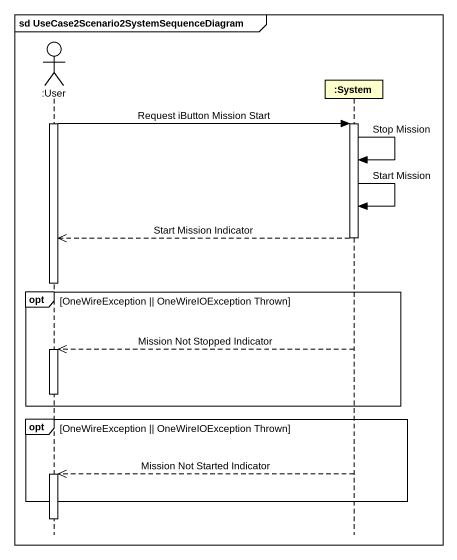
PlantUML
@startuml
mainframe sd UseCase2Scenario2SystemSequenceDiagram
hide footbox
actor ":User" as User
participant ":System" as System

activate User
User -> System : Request iButton Mission Start
activate System
System -> System : Stop Mission
System -> System : Start Mission
System -->> User : Start Mission Indicator
deactivate System
deactivate User
opt OneWireException || OneWireIOException Thrown
  System -->> User : Mission Not Stopped Indicator
  activate User
  deactivate User
end
opt OneWireException || OneWireIOException Thrown
  System -->> User : Mission Not Started Indicator
  activate User
end
deactivate User
@enduml
